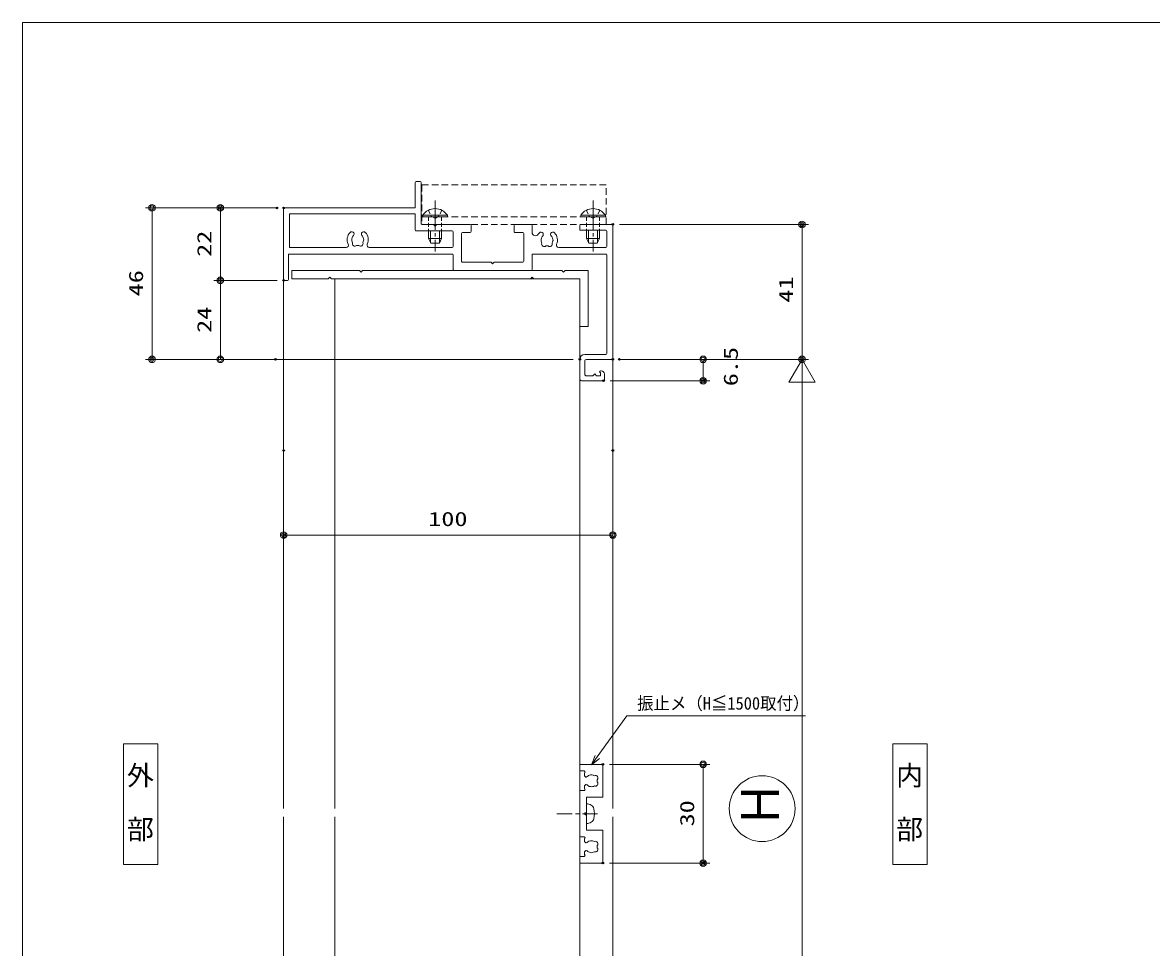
# Model space of a CAD drawing. Units: millimetres on the paper. Extents: x -395 to 395, y -281 to 281.
# Drawn here: x -395.3 to -52.3, y 0 to 281 of the extents above; entities that cross this region are included whole.
import ezdxf
from ezdxf.enums import TextEntityAlignment as Align

# ---------------------------------------------------------------- set-up
doc = ezdxf.new("R2010")
doc.units = ezdxf.units.MM
doc.header["$PDMODE"] = 32
doc.header["$PDSIZE"] = 0.5
for name, pattern in [('CHAIN2', [12, 9, -1, 1, -1]), ('DASHED1', [1.8, 1.2, -0.6]), ('DASHED2', [3, 2, -1])]:
    doc.linetypes.add(name, pattern=pattern)
for name, color, linetype, lineweight in [('0-0_USERZ', 3, 'Continuous', 9), ('0-1_F-1', 7, 'Continuous', 9), ('0-2__0-0_', 6, 'Continuous', 9), ('0-5_0', 7, 'Continuous', 9), ('0-7_KATAZAI', 7, 'Continuous', 9), ('0-8_YSS_ZEN', 6, 'Continuous', 9), ('0-9_PARTS3', 134, 'Continuous', 9), ('0-A_USER1', 4, 'Continuous', 9), ('0-C__0-7_', 7, 'Continuous', 9), ('0-E_1-3', 3, 'DASHED2', 9), ('0-F_SHAPE', 7, 'Continuous', 9), ('1-0_SUNPOU', 3, 'Continuous', 9)]:
    doc.layers.add(name, color=color, linetype=linetype, lineweight=lineweight)
doc.layers.add('0-6_Defpoints', color=7, linetype='Continuous')
doc.styles.add('@ＭＳ ゴシック', font='')
doc.styles.add('ＭＳ ゴシック', font='')
doc.styles.get('@ＭＳ ゴシック').set_extended_font_data('@MS Gothic')
doc.styles.get('ＭＳ ゴシック').set_extended_font_data('MS Gothic')

# ---------------------------------------------------------------- blocks, each defined once
blk = doc.blocks.new('図枠')
at = {"layer": '0-1_F-1'}
blk.add_lwpolyline([(790.6, 0), (0, 0), (0, 562), (790.6, 562)], close=True, dxfattribs=at)
blk = doc.blocks.new('DOT1')
at = {"layer": '0-5_0'}
blk.add_line((0, 0), (-1, 0), dxfattribs=at)
for radius in [0.5, 0.325]:
    blk.add_circle((0, 0), radius, dxfattribs=at)
blk = doc.blocks.new('WAKU-U')
at = {"layer": '0-2__0-0_', "color": 7}
for points in [[(-18.5, -35.999), (-18, -36.499), (-18.5, -36.999)], [(-30.004, -53.499), (-29.504, -53.999), (-30.004, -54.499)]]:
    blk.add_lwpolyline(points, dxfattribs=at)
at = {"layer": '0-5_0'}
for p, q in [((-29.704, 0), (10.7, 0)), ((-30.004, -9.7), (-30.004, -0.3)), ((-28.204, -2.1), (-28.204, -9.7)), ((-23.3, -1.8), (-27.904, -1.8)), ((-23, -16.417), (-23, -2.1)), ((9.2, -1.8), (-20.7, -1.8)), ((9.5, -8.5), (9.5, -2.1)), ((11, -0.3), (11, -8)), ((15.5, -2.5), (17.2, -2.5)), ((17.5, -2.8), (17.5, -9.5)), ((14.5, -3.75), (14.5, -3.5)), ((15.069, -3.778), (14.931, -3.922)), ((15.25, -3.7), (16, -3.7)), ((-28.504, -10), (-29.704, -10)), ((17, -10), (11, -10)), ((11.5, -8.5), (15.5, -8.5)), ((-27.318, -18.8), (-27.308, -18.8)), ((-27.318, -21.2), (-27.308, -21.2)), ((-30.004, -29.7), (-30.004, -24.798)), ((-29.704, -24.498), (-27.565, -24.498)), ((-27.504, -27.298), (-27.504, -29.7)), ((-18.8, -26.998), (-27.204, -26.998)), ((-18.5, -35.999), (-18.5, -27.298)), ((-16, -24.798), (-16, -48.2)), ((-27.804, -30), (-29.704, -30)), ((-18.5, -45.7), (-18.5, -36.999)), ((-30.004, -53.499), (-30.004, -43.3)), ((-29.704, -43), (-27.804, -43)), ((-27.504, -43.3), (-27.504, -45.7)), ((-27.204, -46), (-18.8, -46)), ((-28.004, -48.8), (-28.004, -59.7)), ((-23.3, -48.5), (-27.704, -48.5)), ((-23, -73.976), (-23, -48.8)), ((-21, -48.8), (-21, -63.5)), ((-16.3, -48.5), (-20.7, -48.5)), ((-30.004, -57.9), (-30.004, -54.499)), ((-42.704, -58.2), (-30.304, -58.2)), ((-43.004, -59.7), (-43.004, -58.5)), ((-27.448, -76.3), (-27.438, -76.3)), ((-27.448, -78.7), (-27.438, -78.7)), ((-25.174, -75.711), (-25.289, -75.658)), ((-13, -98.8), (-13, -99.7)), ((-13.3, -100), (-34.704, -100))]:
    blk.add_line(p, q, dxfattribs=at)
for points in [[(-21, -2.1), (-21, -24.498), (-16.3, -24.498)], [(16, -8), (16, -6.1), (15.4, -5.5), (16, -4.9), (16, -3.7)], [(-25.044, -18.211), (-25.159, -18.158), (-25.553, -18.227)], [(-35.004, -99.7), (-35.004, -60), (-42.704, -60)], [(-28.304, -60), (-33.204, -60), (-33.204, -98.2), (-23, -98.2), (-23, -81.024)], [(-21, -63.5), (-21, -98.5), (-13.3, -98.5)], [(-25.174, -75.711), (-25.289, -75.658), (-25.683, -75.727)]]:
    blk.add_lwpolyline(points, dxfattribs=at)
for centre, radius, start, end in [((-29.704, -0.3), 0.3, 90, 180), ((10.7, -0.3), 0.3, 360, 90), ((-27.904, -2.1), 0.3, 90, 180), ((-23.3, -2.1), 0.3, 0, 90), ((-20.7, -2.1), 0.3, 90, 180), ((9.2, -2.1), 0.3, 0, 90), ((15.5, -3.5), 1, 90, 180), ((17.2, -2.8), 0.3, 0, 90), ((14.75, -3.75), 0.25, 180, 316.39718), ((15.25, -3.95), 0.25, 90, 136.39718), ((-29.704, -9.7), 0.3, 180, 270), ((-28.504, -9.7), 0.3, 270, 0), ((11, -8.5), 1.5, 180, 270), ((11.5, -8), 0.5, 180, 270), ((15.5, -8), 0.5, 270, 0), ((17, -9.5), 0.5, 270, 0), ((-25.24, -20), 3.2, 66.74202, 133.7398), ((-23.7, -16.417), 0.7, 246.74202, 0), ((-26.968, -18.194), 0.7, 133.7398, 240), ((-26.968, -18.194), 0.7, 240, 313.7398), ((-25.24, -20), 1.8, 100, 133.7398), ((-25.24, -20), 1.8, 59.14685, 83.7398), ((-24.011, -19.14), 0.75, 315.95278, 114.04722), ((-24.011, -20.86), 0.75, 245.95278, 44.04722), ((-25.24, -20), 1.8, 349.14685, 10.85315), ((-26.968, -21.806), 0.7, 120, 226.2602), ((-27.565, -23.498), 1, 270, 56.39324), ((-25.24, -20), 3.2, 226.2602, 236.39324), ((-26.968, -21.806), 0.7, 46.2602, 120), ((-25.24, -20), 1.8, 226.2602, 260), ((-25.24, -20), 1.8, 260, 300.85315), ((-29.704, -24.798), 0.3, 90, 180), ((-27.204, -27.298), 0.3, 90, 180), ((-18.8, -27.298), 0.3, 0, 90), ((-16.3, -24.798), 0.3, 0, 90), ((-29.704, -29.7), 0.3, 180, 270), ((-27.804, -29.7), 0.3, 270, 0), ((-29.704, -43.3), 0.3, 90, 180), ((-27.804, -43.3), 0.3, 0, 90), ((-27.204, -45.7), 0.3, 180, 270), ((-18.8, -45.7), 0.3, 270, 0), ((-27.704, -48.8), 0.3, 90, 180), ((-23.3, -48.8), 0.3, 0, 90), ((-20.7, -48.8), 0.3, 90, 180), ((-16.3, -48.2), 0.3, 270, 0), ((-42.704, -58.5), 0.3, 90, 180), ((-30.304, -57.9), 0.3, 270, 0), ((-42.704, -59.7), 0.3, 180, 270), ((-28.304, -59.7), 0.3, 270, 360), ((-27.098, -75.694), 0.7, 133.7398, 240), ((-25.37, -77.5), 3.2, 64.64629, 133.7398), ((-23.7, -73.976), 0.7, 244.64629, 0), ((-27.098, -79.306), 0.7, 120, 226.2602), ((-27.098, -75.694), 0.7, 240, 313.7398), ((-27.098, -79.306), 0.7, 46.2602, 120), ((-25.37, -77.5), 1.8, 100, 133.7398), ((-25.37, -77.5), 1.8, 226.2602, 260), ((-25.37, -77.5), 1.8, 59.14685, 83.7398), ((-24.141, -76.64), 0.75, 315.95278, 114.04722), ((-24.141, -78.36), 0.75, 245.95278, 44.04722), ((-25.37, -77.5), 1.8, 349.14685, 10.85315), ((-25.37, -77.5), 3.2, 226.2602, 295.35371), ((-25.37, -77.5), 1.8, 260, 300.85315), ((-23.7, -81.024), 0.7, 360, 115.35371), ((-13.3, -98.8), 0.3, 0, 90), ((-34.704, -99.7), 0.3, 180, 270), ((-13.3, -99.7), 0.3, 270, 0)]:
    blk.add_arc(centre, radius, start, end, dxfattribs=at)
blk = doc.blocks.new('ALW1')
at = {"layer": '0-5_0'}
blk.add_line((0, 0), (-1, 0), dxfattribs=at)
blk.add_lwpolyline([(-0.34641, -0.2), (0, 0), (-0.34641, 0.2)], close=True, dxfattribs=at)
blk = doc.blocks.new('GAIBU_H')
at = {"layer": '0-A_USER1'}
blk.add_lwpolyline([(-5.22, -18.32), (5.22, -18.32), (5.22, 18.32), (-5.22, 18.32)], close=True, dxfattribs=at)
at = {"layer": '0-A_USER1', "style": '@ＭＳ ゴシック'}
blk.add_text('外\u3000部', height=5.99, rotation=270, dxfattribs=at).set_placement((-4.987, 12.92), align=Align.BOTTOM_LEFT)
blk = doc.blocks.new('NAIBU_H')
at = {"layer": '0-A_USER1'}
blk.add_lwpolyline([(-5.22, -18.32), (5.22, -18.32), (5.22, 18.32), (-5.22, 18.32)], close=True, dxfattribs=at)
at = {"layer": '0-A_USER1', "style": '@ＭＳ ゴシック'}
blk.add_text('内\u3000部', height=5.99, rotation=270, dxfattribs=at).set_placement((-4.987, 12.92), align=Align.BOTTOM_LEFT)
blk = doc.blocks.new('U18')
at = {"layer": '0-9_PARTS3'}
for p, q in [((-0.509, 3.75), (0, 3.75)), ((0, 3.75), (0, -3.75)), ((4.3, 2), (6.6, 2)), ((4.3, 1.346), (7.909, 1.346)), ((6.6, 2), (6.6, -2)), ((8, 1.3), (6.6, 2)), ((8, 1.3), (8, -1.3)), ((4.3, -1.346), (7.909, -1.346)), ((4.3, -2), (6.6, -2)), ((8, -1.3), (6.6, -2))]:
    blk.add_line(p, q, dxfattribs=at)
at = {"layer": '0-9_PARTS3', "linetype": 'CHAIN2'}
blk.add_line((-5, 0), (10.5, 0), dxfattribs=at)
at = {"layer": '0-9_PARTS3', "linetype": 'DASHED1'}
for p, q in [((0, 2), (4.3, 2)), ((0, -2), (4.3, -2))]:
    blk.add_line(p, q, dxfattribs=at)
at = {"layer": '0-9_PARTS3'}
blk.add_lwpolyline([(-0.509, 3.75), (-0.509, -3.75), (0, -3.75)], dxfattribs=at)
at = {"layer": '0-9_PARTS3', "linetype": 'DASHED1'}
for points in [[(-2.009, 2.05), (-0.154, 1.145), (0.455, 0)], [(-2.009, -2.05), (-0.154, -1.145), (0.455, 0)]]:
    blk.add_lwpolyline(points, dxfattribs=at)
at = {"layer": '0-9_PARTS3'}
blk.add_arc((2.027, 0), 4.527, 124.06671, 235.93329, dxfattribs=at)
blk = doc.blocks.new('U19')
at = {"layer": '0-9_PARTS3'}
for p, q in [((-0.509, 3.75), (0, 3.75)), ((0, 3.75), (0, -3.75)), ((4.1, 2), (6.6, 2)), ((4.1, 1.346), (7.909, 1.346)), ((6.6, 2), (6.6, -2)), ((8, 1.3), (6.6, 2)), ((8, 1.3), (8, -1.3)), ((4.1, -1.346), (7.909, -1.346)), ((4.1, -2), (6.6, -2)), ((8, -1.3), (6.6, -2))]:
    blk.add_line(p, q, dxfattribs=at)
at = {"layer": '0-9_PARTS3', "linetype": 'CHAIN2'}
blk.add_line((-5, 0), (10.5, 0), dxfattribs=at)
at = {"layer": '0-9_PARTS3', "linetype": 'DASHED1'}
for p, q in [((0, 2), (4.1, 2)), ((0, -2), (4.1, -2))]:
    blk.add_line(p, q, dxfattribs=at)
at = {"layer": '0-9_PARTS3'}
blk.add_lwpolyline([(-0.509, 3.75), (-0.509, -3.75), (0, -3.75)], dxfattribs=at)
at = {"layer": '0-9_PARTS3', "linetype": 'DASHED1'}
for points in [[(-2.009, 2.05), (-0.154, 1.145), (0.455, 0)], [(-2.009, -2.05), (-0.154, -1.145), (0.455, 0)]]:
    blk.add_lwpolyline(points, dxfattribs=at)
at = {"layer": '0-9_PARTS3'}
blk.add_arc((2.027, 0), 4.527, 124.06671, 235.93329, dxfattribs=at)
blk = doc.blocks.new('A$C0AB24780')
at = {"layer": '0-E_1-3'}
blk.add_line((-2.3, -1.799), (-2.3, -57.799), dxfattribs=at)
blk.add_lwpolyline([(0, -57.799), (0, -1.799), (-12, -1.799), (-12, -57.799)], close=True, dxfattribs=at)
at = {"layer": '0-9_PARTS3'}
for name, p in [('U19', (-2.3, -5.799)), ('U18', (-2.3, -53.799))]:
    blk.add_blockref(name, p, dxfattribs=at)
blk = doc.blocks.new('丸ビス簡略')
at = {"layer": '0-5_0', "color": 4}
blk.add_line((-3, 0), (3, 0), dxfattribs=at)
at = {"layer": '0-5_0', "color": 1}
for p, q in [((0, -1.163), (0, 3.4)), ((0, -3.363), (0, -2.163)), ((0, -9), (0, -4.363))]:
    blk.add_line(p, q, dxfattribs=at)
at = {"layer": '0-5_0', "color": 4}
for centre, radius, start, end in [((0, 0), 3, 150.84034, 180), ((-1.223, 0.682), 1.6, 101.01271, 150.84034), ((0, -5.6), 8, 78.98729, 101.01271), ((1.223, 0.682), 1.6, 29.15966, 78.98729), ((0, 0), 3, 0, 29.15966)]:
    blk.add_arc(centre, radius, start, end, dxfattribs=at)
blk = doc.blocks.new('FRT')
at = {"layer": '0-F_SHAPE'}
for p, q in [((1.869, 0.411), (1.631, 0.248)), ((1.631, -0.248), (1.869, -0.41))]:
    blk.add_line(p, q, dxfattribs=at)
for points in [[(1.273, 13), (0, 13), (0, 15), (7, 15), (7, 5), (2, 5), (2, 0.659)], [(2.223, 11.268), (1.939, 11.15), (1.8, 11.15), (1.4, 11.55), (1.4, 12.415)], [(3.696, 11.789), (3.581, 11.842), (3.187, 11.773)], [(1.273, -7), (0, -7), (0, 7), (1.273, 7)], [(1.4, 7.585), (1.4, 8.45), (1.8, 8.85), (1.939, 8.85), (2.223, 8.732)], [(2.704, 8.386), (2.794, 8.297), (3.187, 8.227)], [(2, -0.658), (2, -5), (7, -5), (7, -15), (0, -15), (0, -13), (1.273, -13)], [(2.223, -8.732), (1.939, -8.85), (1.8, -8.85), (1.4, -8.45), (1.4, -7.585)], [(3.187, -8.227), (2.794, -8.297), (2.704, -8.386)], [(1.4, -12.415), (1.4, -11.55), (1.8, -11.15), (1.939, -11.15), (2.223, -11.268)], [(3.187, -11.773), (3.581, -11.842), (3.696, -11.789)]]:
    blk.add_lwpolyline(points, dxfattribs=at)
for centre, radius, start, end in [((1.273, 12.7), 0.3, 309.51765, 90), ((3.5, 10), 3.2, 129.51765, 131.0145), ((3.5, 10), 1.8, 100, 135.20717), ((3.5, 10), 1.8, 59.14685, 83.7398), ((4.729, 10.86), 0.75, 315.95278, 114.04722), ((3.5, 10), 1.8, 349.14685, 10.85315), ((1.273, 7.3), 0.3, 270, 50.48235), ((3.5, 10), 3.2, 228.9855, 230.48235), ((3.5, 10), 1.8, 224.79283, 243.7398), ((3.5, 10), 1.8, 260, 300.85315), ((4.729, 9.14), 0.75, 245.95278, 44.04722), ((1.8, 0), 0.3, 124.34408, 235.65592), ((1.7, 0.659), 0.3, 304.34408, 0), ((1.7, -0.658), 0.3, 0, 55.65592), ((1.273, -7.3), 0.3, 309.51765, 90), ((3.5, -10), 3.2, 129.51765, 131.0145), ((3.5, -10), 1.8, 116.2602, 135.20717), ((3.5, -10), 1.8, 59.14685, 100), ((4.729, -9.14), 0.75, 315.95278, 114.04722), ((3.5, -10), 1.8, 349.14685, 10.85315), ((1.273, -12.7), 0.3, 270, 50.48235), ((3.5, -10), 3.2, 228.9855, 230.48235), ((3.5, -10), 1.8, 224.79283, 260), ((3.5, -10), 1.8, 276.2602, 300.85315), ((4.729, -10.86), 0.75, 245.95278, 44.04722)]:
    blk.add_arc(centre, radius, start, end, dxfattribs=at)
blk = doc.blocks.new('_Open30')
at = {"layer": '0-5_0'}
blk.add_line((0, 0), (-1, 0), dxfattribs=at)
blk.add_lwpolyline([(-1, 0.2679), (0, 0), (-1, -0.2679)], dxfattribs=at)

msp = doc.modelspace()

# ---------------------------------------------------------------- linework, layer by layer
at = {"layer": '0-0_USERZ'}
for p, q in [((-319.975, 224.681), (-357.972, 224.681)), ((-317.975, 224.681), (-337.214, 224.681)), ((-355.972, 222.681), (-355.972, 180.677)), ((-335.214, 204.677), (-335.214, 222.681)), ((-213.975, 219.681), (-156.476, 219.681)), ((-158.476, 180.677), (-158.476, 217.681)), ((-317.975, 202.677), (-337.214, 202.677)), ((-317.975, 202.677), (-337.214, 202.677)), ((-315.975, 202.977), (-315.975, 42.231)), ((-335.214, 180.677), (-335.214, 200.677)), ((-320.432, 178.677), (-357.972, 178.677)), ((-227.975, 178.677), (-337.214, 178.677)), ((-215.975, 178.977), (-215.975, 42.231)), ((-213.975, 178.677), (-156.476, 178.677)), ((-211.975, 178.677), (-186.529, 178.677)), ((-188.529, 176.677), (-188.529, 174.177)), ((-216.775, 172.177), (-186.529, 172.177)), ((-315.975, 148.982), (-315.975, 123.296)), ((-215.975, 148.982), (-215.975, 123.296)), ((-217.975, 125.296), (-313.975, 125.296)), ((-315.975, -162.421), (-315.975, 39.644)), ((-215.975, -97.421), (-215.975, 39.644))]:
    msp.add_line(p, q, dxfattribs=at)
for points in [[(-225.975, 42.231), (-225.975, 203.177), (-300.475, 203.177), (-300.475, 42.231)], [(-157.436, 70.378), (-211.735, 70.378), (-220.71, 57.87)], [(-225.975, 39.644), (-225.975, -129.921), (-300.475, -129.921), (-300.475, 39.644)]]:
    msp.add_lwpolyline(points, dxfattribs=at)
at = {"layer": '0-6_Defpoints'}
for p in [(-335.214, 224.681), (-317.975, 224.681), (-315.975, 224.681), (-215.975, 219.681), (-158.476, 219.681), (-335.214, 202.677), (-315.975, 202.677), (-355.972, 178.677), (-318.432, 178.677), (-225.975, 178.677), (-215.975, 178.677), (-213.975, 178.677), (-158.476, 178.677), (-218.775, 172.177), (-188.529, 172.177), (-315.975, 150.982), (-215.975, 150.982), (-315.975, 125.296), (-218.975, 55.628), (-218.975, 25.628), (-188.529, 25.628)]:
    msp.add_point(p, dxfattribs=at)
at = {"layer": '0-7_KATAZAI'}
msp.add_lwpolyline([(-230.475, 205.677), (-230.975, 205.177), (-231.475, 205.677), (-291.975, 205.677), (-292.475, 205.177), (-292.975, 205.677), (-313.475, 205.677), (-313.475, 203.177), (-302.475, 203.177), (-301.975, 203.677), (-301.475, 203.177), (-240.975, 203.177), (-240.475, 203.677), (-239.975, 203.177), (-225.975, 203.177), (-225.975, 188.677), (-223.475, 188.677), (-223.475, 205.677), (-230.475, 205.677), (-230.975, 205.177), (-231.475, 205.677)], dxfattribs=at)
at = {"layer": '0-8_YSS_ZEN'}
for p, q in [((-213.975, 178.677), (-156.476, 178.677)), ((-158.476, -77.421), (-158.476, 158.677))]:
    msp.add_line(p, q, dxfattribs=at)
at = {"layer": '0-C__0-7_'}
msp.add_circle((-170.606, 42.165), 10, dxfattribs=at)
at = {"layer": '1-0_SUNPOU'}
for p, q in [((-216.975, 55.628), (-186.529, 55.628)), ((-188.529, 53.628), (-188.529, 27.628)), ((-216.975, 25.628), (-186.529, 25.628))]:
    msp.add_line(p, q, dxfattribs=at)

# ---------------------------------------------------------------- block references
at = {"layer": '0-0_USERZ'}
msp.add_blockref('図枠', (-395.3, -281), dxfattribs=at)
at = {"layer": '0-0_USERZ', "rotation": 270}
for name, p in [('A$C0AB24780', (-216.175, 219.681)), ('丸ビス簡略', (-223.975, 40.628))]:
    msp.add_blockref(name, p, dxfattribs=at)
at = {"layer": '0-0_USERZ'}
for name, p, xscale, yscale, rotation in [('DOT1', (-355.972, 224.681), 2, 2, 90), ('DOT1', (-335.214, 224.681), 2, 2, 90), ('DOT1', (-158.476, 219.681), 2, 2, 90), ('DOT1', (-335.214, 202.677), 2, 2, 270), ('DOT1', (-335.214, 202.677), 2, 2, 90), ('DOT1', (-355.972, 178.677), 2, 2, 270), ('DOT1', (-335.214, 178.677), 2, 2, 270), ('DOT1', (-188.529, 178.677), 2, 2, 90), ('DOT1', (-158.476, 178.677), 2, 2, 270), ('DOT1', (-188.529, 172.177), 2, 2, 270), ('DOT1', (-315.975, 125.296), 2, 2, 180), ('_Open30', (-222.459, 55.433), 3, 3, 234.33717)]:
    msp.add_blockref(name, p, dxfattribs=dict(at, xscale=xscale, yscale=yscale, rotation=rotation))
at = {"layer": '0-0_USERZ', "xscale": 2, "yscale": 2}
msp.add_blockref('DOT1', (-215.975, 125.296), dxfattribs=at)
at = {"layer": '0-7_KATAZAI', "rotation": 270}
msp.add_blockref('WAKU-U', (-215.975, 189.677), dxfattribs=at)
at = {"layer": '0-8_YSS_ZEN', "xscale": 20, "yscale": 20, "rotation": 90}
msp.add_blockref('ALW1', (-158.476, 178.677), dxfattribs=at)
at = {"layer": '0-A_USER1'}
for name, p in [('GAIBU_H', (-359.402, 43.506)), ('NAIBU_H', (-125.7, 43.506))]:
    msp.add_blockref(name, p, dxfattribs=at)
at = {"layer": '0-F_SHAPE'}
msp.add_blockref('FRT', (-225.975, 40.628), dxfattribs=at)
at = {"layer": '1-0_SUNPOU', "xscale": 2, "yscale": 2}
for p, rotation in [((-188.529, 55.628), 90), ((-188.529, 25.628), 270)]:
    msp.add_blockref('DOT1', p, dxfattribs=dict(at, rotation=rotation))

# ---------------------------------------------------------------- texts
at = {"layer": '0-0_USERZ', "style": 'ＭＳ ゴシック', "width": 1.35}
for s, p in [('22', (-336.631, 209.822)), ('46', (-357.389, 197.822)), ('41', (-159.893, 195.901)), ('24', (-336.631, 186.724)), ('6.5', (-176.681, 170.509))]:
    msp.add_text(s, height=4.333, rotation=90, dxfattribs=at).set_placement(p, align=Align.BOTTOM_LEFT)
msp.add_text('100', height=4.333, dxfattribs=at).set_placement((-272.05, 126.713), align=Align.BOTTOM_LEFT)
at = {"layer": '0-A_USER1', "color": 3, "style": 'ＭＳ ゴシック', "width": 0.95}
msp.add_text('振止メ（H≦1500取付）', height=3.848, dxfattribs=at).set_placement((-208.565, 71.095), align=Align.BOTTOM_LEFT)
at = {"layer": '0-C__0-7_', "style": 'ＭＳ ゴシック', "width": 0.9}
msp.add_text('Ｈ', height=11.55, rotation=90, dxfattribs=at).set_placement((-161.997, 36.319), align=Align.BOTTOM_LEFT)
at = {"layer": '1-0_SUNPOU', "style": 'ＭＳ ゴシック', "width": 1.35}
msp.add_text('30', height=4.333, rotation=90, dxfattribs=at).set_placement((-189.946, 36.771), align=Align.BOTTOM_LEFT)

doc.saveas('drawing.dxf')
